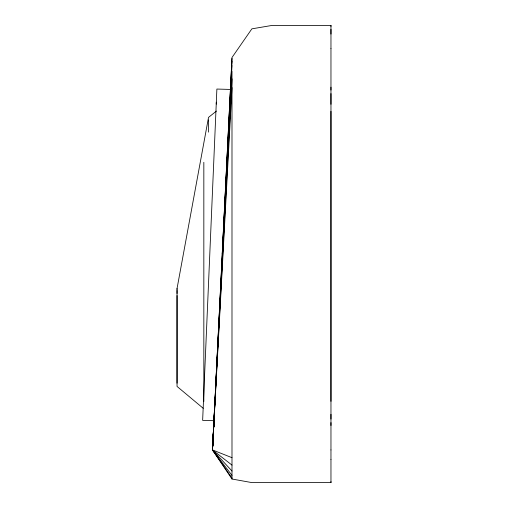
<?xml version="1.0" encoding="UTF-8"?>
<svg xmlns="http://www.w3.org/2000/svg" width="508" height="508" viewBox="0 0 508 508"><rect width="100%" height="100%" fill="white"/><g stroke="black" fill="none" stroke-linecap="round" stroke-linejoin="round"><path stroke-width="0.76" d="M177.038 383.197L177.038 295.542M177.038 290.405L177.038 293.503M203.835 401.536L203.835 162.319M208.528 119.888L208.528 132.137M231.991 479.019L231.991 71.444L212.465 449.929L231.991 479.019L251.866 482.594L330.962 482.6L330.962 481.603M330.962 459.448L330.962 482.6M330.962 449.948L330.962 48.539M222.212 254.121L231.991 57.512L251.866 28.842L272.186 25.4L330.962 25.4L330.962 48.552M203.225 408.299L177.038 386.429L177.038 288.55L208.528 117.386L216.421 111.087M216.237 104.108L216.319 102.146M231.991 478.098L212.465 449.929L214.122 416.636M220.669 285.039L220.751 283.451M231.991 475.399L212.465 449.929L214.681 405.549M215.748 384.156L231.991 58.433M231.991 471.03L212.465 449.929L231.991 61.131M231.991 465.093L212.465 449.929L231.991 65.5M231.991 457.689L212.465 449.929L231.991 78.854M213.093 439.642L212.465 449.929L213.119 438.836L212.465 449.929L231.991 87.63M213.201 437.274L213.62 430.143L213.214 437.255L213.608 430.943M214.128 422.243L213.843 426.987L214.128 421.437L213.811 426.955L214.109 423.024M212.465 449.929L213.125 438.842M213.83 426.955L214.109 422.205M213.252 437.274L213.601 431.743M213.893 426.993L214.141 423.043M230.918 89.452L216.884 89.052L202.641 420.376L214.338 420.713M177.038 289.389L177.038 288.55M330.962 25.4L330.962 26.397M330.962 29.324L330.962 34.068M330.962 87.166L330.962 90.068M330.962 93.58L330.962 104.286M330.962 111.328L330.962 401.333M330.962 414.312L330.962 419.087M330.962 422.593L330.962 425.494M330.962 449.929L330.962 459.461"/></g></svg>
